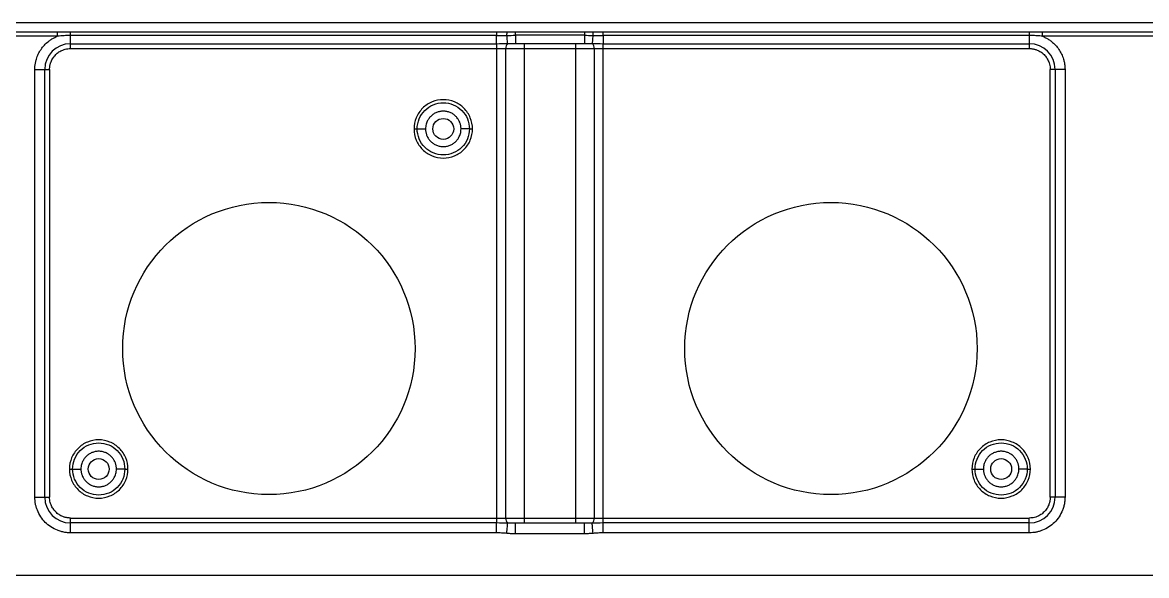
# Model space of a CAD drawing. Header units: millimetres. Extents: x -1 to 1576, y 30 to 633.
# Drawn here: x 1038 to 1145.7, y 30.4 to 83.4 of the extents above; entities that cross this region are included whole.
import ezdxf

# ---------------------------------------------------------------- set-up
doc = ezdxf.new("R2010")
doc.units = ezdxf.units.MM

msp = doc.modelspace()

# ---------------------------------------------------------------- linework, layer by layer
at = {"color": 7, "linetype": 'Continuous', "lineweight": 25}
for p, q in [((859.35, 83.41), (1157.37, 83.41)), ((1028.07, 82.53), (1041.37, 82.53)), ((1041.37, 82.09), (1028.07, 82.09)), ((1042.63, 82.52), (1083.44, 82.52)), ((1083.44, 82.16), (1042.63, 82.16)), ((1042.63, 80.91), (1042.63, 82.16)), ((1085.23, 82.51), (1091.85, 82.51)), ((1091.85, 82.18), (1085.23, 82.18)), ((1093.64, 82.52), (1134.45, 82.52)), ((1134.45, 82.16), (1093.64, 82.16)), ((1134.45, 82.16), (1134.45, 80.91)), ((1135.71, 82.53), (1149.01, 82.53)), ((1149.01, 82.09), (1135.71, 82.09)), ((1042.63, 81.38), (1083.44, 81.38)), ((1042.63, 80.91), (1134.45, 80.91)), ((1083.44, 81.38), (1083.44, 35.44)), ((1084.32, 35.91), (1084.32, 80.91)), ((1085.18, 81.41), (1085.23, 81.42)), ((1085.23, 81.41), (1091.85, 81.41)), ((1086.06, 81.41), (1086.06, 35.41)), ((1091.02, 35.41), (1091.02, 81.41)), ((1091.85, 81.42), (1091.9, 81.41)), ((1092.77, 80.91), (1092.77, 35.91)), ((1093.64, 81.38), (1134.45, 81.38)), ((1093.64, 35.44), (1093.64, 81.38)), ((1039.22, 37.91), (1039.22, 78.91)), ((1039.22, 78.91), (1040.63, 78.91)), ((1040.16, 37.91), (1040.16, 78.91)), ((1040.63, 78.91), (1040.63, 37.91)), ((1137.87, 78.91), (1136.45, 78.91)), ((1136.45, 37.91), (1136.45, 78.91)), ((1136.92, 78.91), (1136.92, 37.91)), ((1137.87, 78.91), (1137.87, 37.91)), ((1039.22, 37.91), (1040.63, 37.91)), ((1137.87, 37.91), (1136.45, 37.91)), ((1042.63, 34.5), (1042.63, 35.91)), ((1042.63, 35.91), (1134.45, 35.91)), ((1134.45, 34.5), (1134.45, 35.91)), ((1083.44, 35.44), (1042.63, 35.44)), ((1083.44, 34.5), (1042.63, 34.5)), ((1091.85, 35.41), (1085.23, 35.41)), ((1091.9, 35.41), (1091.85, 35.41)), ((1134.45, 35.44), (1093.64, 35.44)), ((1134.45, 34.5), (1093.64, 34.5)), ((1091.85, 34.41), (1085.23, 34.41)), ((1518.3, 30.4), (36.91, 30.4))]:
    msp.add_line(p, q, dxfattribs=at)
at = {"color": 141}
for centre in [(1078.33, 73.21), (1045.33, 40.61), (1131.75, 40.61)]:
    msp.add_circle(centre, 1, dxfattribs=at)
at = {"color": 7, "linetype": 'Continuous', "lineweight": 25}
for centre in [(1061.63, 52.16), (1115.45, 52.16)]:
    msp.add_circle(centre, 14, dxfattribs=at)
for centre, radius, start, end in [((1042.63, 78.91), 2.47, 90, 180), ((1084.87, 80.99), 0.562, 132.435, 187.8232), ((1092.21, 80.99), 0.562, 352.1767, 47.5651), ((1134.45, 78.91), 2.47, 360, 90), ((1042.63, 37.91), 2.47, 180, 270), ((1134.45, 37.91), 2.47, 270, 360), ((1084.87, 35.84), 0.562, 172.1767, 227.5651), ((1092.21, 35.84), 0.562, 312.435, 7.8232)]:
    msp.add_arc(centre, radius, start, end, dxfattribs=at)
for points, knots in [([(1039.22, 78.91), (1039.22, 78.97), (1039.22, 79.08), (1039.23, 79.24), (1039.25, 79.41), (1039.28, 79.57), (1039.32, 79.73), (1039.39, 80.01), (1039.54, 80.39), (1039.8, 80.84), (1040.12, 81.25), (1040.46, 81.56), (1040.78, 81.79), (1041.07, 81.96), (1041.27, 82.04), (1041.37, 82.09)], [0, 0, 0, 0, 0.040883, 0.08158, 0.122187, 0.162802, 0.203521, 0.244441, 0.372171, 0.500035, 0.627766, 0.75563, 0.837187, 0.918385, 1, 1, 1, 1]), ([(1041.37, 82.53), (1041.46, 82.53), (1041.67, 82.53), (1042, 82.52), (1042.33, 82.52), (1042.54, 82.52), (1042.63, 82.52)], [0, 0, 0, 0, 0.200515, 0.50786, 0.778848, 1, 1, 1, 1]), ([(1041.37, 82.53), (1041.37, 82.49), (1041.37, 82.42), (1041.37, 82.27), (1041.37, 82.18), (1041.37, 82.09)], [0, 0, 0, 0, 0.5, 0.5, 1, 1, 1, 1]), ([(1042.63, 82.16), (1042.53, 82.16), (1042.32, 82.16), (1042.01, 82.14), (1041.69, 82.12), (1041.48, 82.1), (1041.37, 82.09)], [0, 0, 0, 0, 0.245457, 0.492199, 0.742868, 1, 1, 1, 1]), ([(1083.44, 82.52), (1083.58, 82.52), (1083.91, 82.52), (1084.25, 82.52), (1084.44, 82.52)], [0, 0, 0, 0, 0.420029, 1, 1, 1, 1]), ([(1083.44, 81.38), (1083.44, 81.44), (1083.44, 81.55), (1083.44, 81.82), (1083.44, 81.98), (1083.44, 82.16)], [0, 0, 0, 0, 0.5, 0.5, 1, 1, 1, 1]), ([(1084.49, 81.4), (1084.49, 81.44), (1084.48, 81.53), (1084.46, 81.8), (1084.45, 81.98), (1084.43, 82.17)], [0, 0, 0, 0, 0.5, 0.5, 1, 1, 1, 1]), ([(1084.44, 82.52), (1084.56, 82.52), (1084.82, 82.51), (1085.08, 82.51), (1085.23, 82.51)], [0, 0, 0, 0, 0.451518, 1, 1, 1, 1]), ([(1085.23, 82.18), (1085.23, 81.96), (1085.23, 81.77), (1085.23, 81.49), (1085.23, 81.41), (1085.23, 81.41)], [0, 0, 0, 0, 0.5, 0.5, 1, 1, 1, 1]), ([(1091.85, 82.51), (1092, 82.51), (1092.26, 82.51), (1092.52, 82.52), (1092.64, 82.52)], [0, 0, 0, 0, 0.548204, 1, 1, 1, 1]), ([(1091.85, 82.18), (1091.85, 81.96), (1091.85, 81.77), (1091.85, 81.49), (1091.85, 81.41), (1091.85, 81.41)], [0, 0, 0, 0, 0.5, 0.5, 1, 1, 1, 1]), ([(1092.65, 82.17), (1092.64, 81.98), (1092.62, 81.8), (1092.6, 81.53), (1092.59, 81.44), (1092.59, 81.4)], [0, 0, 0, 0, 0.5, 0.5, 1, 1, 1, 1]), ([(1092.64, 82.52), (1092.84, 82.52), (1093.17, 82.52), (1093.5, 82.52), (1093.64, 82.52)], [0, 0, 0, 0, 0.581022, 1, 1, 1, 1]), ([(1093.64, 82.16), (1093.64, 81.98), (1093.64, 81.82), (1093.64, 81.55), (1093.64, 81.44), (1093.64, 81.38)], [0, 0, 0, 0, 0.5, 0.5, 1, 1, 1, 1]), ([(1134.45, 82.52), (1134.54, 82.52), (1134.75, 82.52), (1135.09, 82.52), (1135.41, 82.53), (1135.63, 82.53), (1135.71, 82.53)], [0, 0, 0, 0, 0.221414, 0.492164, 0.7995, 1, 1, 1, 1]), ([(1135.71, 82.09), (1135.62, 82.1), (1135.45, 82.12), (1135.2, 82.13), (1134.95, 82.15), (1134.7, 82.16), (1134.53, 82.16), (1134.45, 82.16)], [0, 0, 0, 0, 0.206312, 0.408164, 0.606837, 0.80366, 1, 1, 1, 1]), ([(1135.71, 82.09), (1135.71, 82.18), (1135.71, 82.27), (1135.71, 82.42), (1135.71, 82.49), (1135.71, 82.53)], [0, 0, 0, 0, 0.5, 0.5, 1, 1, 1, 1]), ([(1135.71, 82.09), (1135.76, 82.07), (1135.86, 82.02), (1136.01, 81.95), (1136.16, 81.87), (1136.3, 81.79), (1136.44, 81.69), (1136.66, 81.52), (1136.96, 81.25), (1137.29, 80.84), (1137.55, 80.39), (1137.71, 79.96), (1137.81, 79.57), (1137.86, 79.24), (1137.86, 79.02), (1137.87, 78.91)], [0, 0, 0, 0, 0.040883, 0.08158, 0.122187, 0.162802, 0.203521, 0.244441, 0.372171, 0.500035, 0.627766, 0.75563, 0.837187, 0.918385, 1, 1, 1, 1]), ([(1040.63, 78.91), (1040.63, 78.96), (1040.63, 79.04), (1040.65, 79.16), (1040.66, 79.29), (1040.69, 79.41), (1040.73, 79.53), (1040.8, 79.74), (1040.95, 80.02), (1041.21, 80.34), (1041.52, 80.6), (1041.84, 80.76), (1042.13, 80.86), (1042.38, 80.9), (1042.55, 80.91), (1042.63, 80.91)], [0, 0, 0, 0, 0.040276, 0.080243, 0.120058, 0.159883, 0.199877, 0.240199, 0.370043, 0.500057, 0.629901, 0.759916, 0.840121, 0.919721, 1, 1, 1, 1]), ([(1134.45, 80.91), (1134.49, 80.91), (1134.58, 80.91), (1134.7, 80.9), (1134.83, 80.88), (1134.95, 80.85), (1135.07, 80.82), (1135.28, 80.74), (1135.56, 80.6), (1135.87, 80.34), (1136.13, 80.02), (1136.3, 79.7), (1136.39, 79.41), (1136.44, 79.16), (1136.45, 79), (1136.45, 78.91)], [0, 0, 0, 0, 0.0402761, 0.0802426, 0.1200582, 0.159883, 0.1998773, 0.2401994, 0.3700431, 0.5000574, 0.6299012, 0.7599156, 0.8401208, 0.919721, 1, 1, 1, 1]), ([(1081.13, 73.21), (1081.13, 73.58), (1081.06, 73.95), (1080.78, 74.62), (1080.57, 74.93), (1080.05, 75.45), (1079.74, 75.66), (1079.06, 75.94), (1078.7, 76.01), (1077.96, 76.01), (1077.6, 75.94), (1076.92, 75.66), (1076.61, 75.45), (1076.09, 74.93), (1075.88, 74.62), (1075.6, 73.95), (1075.53, 73.58), (1075.53, 73.21)], [0, 0, 0, 0, 0.125, 0.125, 0.25, 0.25, 0.375, 0.375, 0.5, 0.5, 0.625, 0.625, 0.75, 0.75, 0.875, 0.875, 1, 1, 1, 1]), ([(1075.83, 73.21), (1075.83, 73.54), (1075.9, 73.87), (1076.15, 74.47), (1076.33, 74.75), (1076.79, 75.21), (1077.07, 75.4), (1077.68, 75.65), (1078, 75.71), (1078.66, 75.71), (1078.99, 75.65), (1079.59, 75.4), (1079.87, 75.21), (1080.33, 74.75), (1080.52, 74.47), (1080.77, 73.87), (1080.83, 73.54), (1080.83, 73.21)], [0, 0, 0, 0, 0.125, 0.125, 0.25, 0.25, 0.375, 0.375, 0.5, 0.5, 0.625, 0.625, 0.75, 0.75, 0.875, 0.875, 1, 1, 1, 1]), ([(1080.03, 73.21), (1080.03, 73.26), (1080.03, 73.35), (1080.01, 73.48), (1079.99, 73.61), (1079.95, 73.74), (1079.88, 73.93), (1079.75, 74.16), (1079.54, 74.42), (1079.28, 74.64), (1078.99, 74.79), (1078.67, 74.89), (1078.33, 74.92), (1078, 74.89), (1077.68, 74.79), (1077.38, 74.64), (1077.12, 74.42), (1076.91, 74.16), (1076.77, 73.9), (1076.68, 73.65), (1076.64, 73.44), (1076.63, 73.29), (1076.63, 73.21)], [0, 0, 0, 0, 0.0251787, 0.0501305, 0.075011, 0.0999776, 0.1251858, 0.1875872, 0.2500924, 0.3125006, 0.3750104, 0.4374744, 0.5000395, 0.5625051, 0.6250656, 0.6874643, 0.7499708, 0.8123744, 0.8748727, 0.9166785, 0.958145, 1, 1, 1, 1]), ([(1075.53, 73.21), (1075.53, 72.85), (1075.6, 72.48), (1075.88, 71.8), (1076.09, 71.49), (1076.61, 70.97), (1076.92, 70.77), (1077.6, 70.49), (1077.96, 70.41), (1078.7, 70.41), (1079.06, 70.49), (1079.74, 70.77), (1080.05, 70.97), (1080.57, 71.49), (1080.78, 71.8), (1081.06, 72.48), (1081.13, 72.85), (1081.13, 73.21)], [0, 0, 0, 0, 0.125, 0.125, 0.25, 0.25, 0.375, 0.375, 0.5, 0.5, 0.625, 0.625, 0.75, 0.75, 0.875, 0.875, 1, 1, 1, 1]), ([(1075.53, 73.21), (1075.61, 73.21), (1075.69, 73.21), (1075.8, 73.21), (1075.83, 73.21), (1075.83, 73.21)], [0, 0, 0, 0, 0.5, 0.5, 1, 1, 1, 1]), ([(1080.83, 73.21), (1080.83, 72.89), (1080.77, 72.56), (1080.52, 71.95), (1080.33, 71.68), (1079.87, 71.21), (1079.59, 71.03), (1078.99, 70.78), (1078.66, 70.71), (1078, 70.71), (1077.68, 70.78), (1077.07, 71.03), (1076.79, 71.21), (1076.33, 71.68), (1076.15, 71.95), (1075.9, 72.56), (1075.83, 72.89), (1075.83, 73.21)], [0, 0, 0, 0, 0.125, 0.125, 0.25, 0.25, 0.375, 0.375, 0.5, 0.5, 0.625, 0.625, 0.75, 0.75, 0.875, 0.875, 1, 1, 1, 1]), ([(1075.83, 73.21), (1075.83, 73.21), (1075.92, 73.21), (1076.21, 73.21), (1076.42, 73.21), (1076.63, 73.21)], [0, 0, 0, 0, 0.5, 0.5, 1, 1, 1, 1]), ([(1076.63, 73.21), (1076.63, 73.17), (1076.63, 73.08), (1076.65, 72.95), (1076.68, 72.82), (1076.71, 72.69), (1076.78, 72.5), (1076.91, 72.26), (1077.12, 72), (1077.38, 71.79), (1077.68, 71.63), (1078, 71.53), (1078.33, 71.5), (1078.66, 71.53), (1078.99, 71.63), (1079.28, 71.79), (1079.54, 72), (1079.75, 72.26), (1079.89, 72.53), (1079.98, 72.77), (1080.02, 72.99), (1080.03, 73.14), (1080.03, 73.21)], [0, 0, 0, 0, 0.0251076, 0.050018, 0.0748867, 0.0998699, 0.1251219, 0.1875141, 0.2500786, 0.3124839, 0.374988, 0.437452, 0.5000172, 0.5624817, 0.6250467, 0.6874531, 0.7499618, 0.8123666, 0.874868, 0.9166765, 0.9581445, 1, 1, 1, 1]), ([(1080.83, 73.21), (1080.83, 73.21), (1080.74, 73.21), (1080.45, 73.21), (1080.24, 73.21), (1080.03, 73.21)], [0, 0, 0, 0, 0.5, 0.5, 1, 1, 1, 1]), ([(1080.83, 73.21), (1080.83, 73.21), (1080.86, 73.21), (1080.97, 73.21), (1081.05, 73.21), (1081.13, 73.21)], [0, 0, 0, 0, 0.5, 0.5, 1, 1, 1, 1]), ([(1048.13, 40.61), (1048.13, 40.98), (1048.06, 41.35), (1047.78, 42.02), (1047.57, 42.33), (1047.05, 42.85), (1046.74, 43.06), (1046.06, 43.34), (1045.7, 43.41), (1044.96, 43.41), (1044.6, 43.34), (1043.92, 43.06), (1043.61, 42.85), (1043.09, 42.33), (1042.88, 42.02), (1042.6, 41.35), (1042.53, 40.98), (1042.53, 40.61)], [0, 0, 0, 0, 0.125, 0.125, 0.25, 0.25, 0.375, 0.375, 0.5, 0.5, 0.625, 0.625, 0.75, 0.75, 0.875, 0.875, 1, 1, 1, 1]), ([(1042.83, 40.61), (1042.83, 40.94), (1042.9, 41.27), (1043.15, 41.87), (1043.33, 42.15), (1043.79, 42.61), (1044.07, 42.8), (1044.68, 43.05), (1045, 43.11), (1045.66, 43.11), (1045.99, 43.05), (1046.59, 42.8), (1046.87, 42.61), (1047.33, 42.15), (1047.52, 41.87), (1047.77, 41.27), (1047.83, 40.94), (1047.83, 40.61)], [0, 0, 0, 0, 0.125, 0.125, 0.25, 0.25, 0.375, 0.375, 0.5, 0.5, 0.625, 0.625, 0.75, 0.75, 0.875, 0.875, 1, 1, 1, 1]), ([(1134.55, 40.61), (1134.55, 40.98), (1134.48, 41.35), (1134.2, 42.02), (1133.99, 42.33), (1133.47, 42.85), (1133.16, 43.06), (1132.48, 43.34), (1132.12, 43.41), (1131.38, 43.41), (1131.02, 43.34), (1130.34, 43.06), (1130.03, 42.85), (1129.51, 42.33), (1129.3, 42.02), (1129.02, 41.35), (1128.95, 40.98), (1128.95, 40.61)], [0, 0, 0, 0, 0.125, 0.125, 0.25, 0.25, 0.375, 0.375, 0.5, 0.5, 0.625, 0.625, 0.75, 0.75, 0.875, 0.875, 1, 1, 1, 1]), ([(1129.25, 40.61), (1129.25, 40.94), (1129.32, 41.27), (1129.57, 41.87), (1129.75, 42.15), (1130.21, 42.61), (1130.49, 42.8), (1131.1, 43.05), (1131.42, 43.11), (1132.08, 43.11), (1132.41, 43.05), (1133.01, 42.8), (1133.29, 42.61), (1133.75, 42.15), (1133.94, 41.87), (1134.19, 41.27), (1134.25, 40.94), (1134.25, 40.61)], [0, 0, 0, 0, 0.125, 0.125, 0.25, 0.25, 0.375, 0.375, 0.5, 0.5, 0.625, 0.625, 0.75, 0.75, 0.875, 0.875, 1, 1, 1, 1]), ([(1047.03, 40.61), (1047.03, 40.66), (1047.03, 40.75), (1047.01, 40.88), (1046.99, 41.01), (1046.95, 41.14), (1046.88, 41.33), (1046.75, 41.56), (1046.54, 41.82), (1046.28, 42.04), (1045.99, 42.19), (1045.67, 42.29), (1045.33, 42.32), (1045, 42.29), (1044.68, 42.19), (1044.38, 42.04), (1044.12, 41.82), (1043.91, 41.56), (1043.77, 41.3), (1043.68, 41.05), (1043.64, 40.84), (1043.63, 40.69), (1043.63, 40.61)], [0, 0, 0, 0, 0.025179, 0.05013, 0.075011, 0.099978, 0.125186, 0.187587, 0.250092, 0.312501, 0.37501, 0.437474, 0.50004, 0.562505, 0.625066, 0.687464, 0.749971, 0.812374, 0.874873, 0.916678, 0.958145, 1, 1, 1, 1]), ([(1133.45, 40.61), (1133.45, 40.66), (1133.45, 40.75), (1133.43, 40.88), (1133.41, 41.01), (1133.37, 41.14), (1133.3, 41.33), (1133.17, 41.56), (1132.96, 41.82), (1132.7, 42.04), (1132.41, 42.19), (1132.09, 42.29), (1131.75, 42.32), (1131.42, 42.29), (1131.1, 42.19), (1130.8, 42.04), (1130.54, 41.82), (1130.33, 41.56), (1130.19, 41.3), (1130.1, 41.05), (1130.06, 40.84), (1130.05, 40.69), (1130.05, 40.61)], [0, 0, 0, 0, 0.025179, 0.05013, 0.075011, 0.099978, 0.125186, 0.187587, 0.250092, 0.312501, 0.375011, 0.437474, 0.50004, 0.562505, 0.625066, 0.687464, 0.749971, 0.812374, 0.874873, 0.916678, 0.958145, 1, 1, 1, 1]), ([(1042.53, 40.61), (1042.61, 40.61), (1042.69, 40.61), (1042.8, 40.61), (1042.83, 40.61), (1042.83, 40.61)], [0, 0, 0, 0, 0.5, 0.5, 1, 1, 1, 1]), ([(1042.53, 40.61), (1042.53, 40.25), (1042.6, 39.88), (1042.88, 39.2), (1043.09, 38.89), (1043.61, 38.37), (1043.92, 38.17), (1044.6, 37.89), (1044.96, 37.81), (1045.7, 37.81), (1046.06, 37.89), (1046.74, 38.17), (1047.05, 38.37), (1047.57, 38.89), (1047.78, 39.2), (1048.06, 39.88), (1048.13, 40.25), (1048.13, 40.61)], [0, 0, 0, 0, 0.125, 0.125, 0.25, 0.25, 0.375, 0.375, 0.5, 0.5, 0.625, 0.625, 0.75, 0.75, 0.875, 0.875, 1, 1, 1, 1]), ([(1047.83, 40.61), (1047.83, 40.29), (1047.77, 39.96), (1047.52, 39.35), (1047.33, 39.08), (1046.87, 38.61), (1046.59, 38.43), (1045.99, 38.18), (1045.66, 38.11), (1045, 38.11), (1044.68, 38.18), (1044.07, 38.43), (1043.79, 38.61), (1043.33, 39.08), (1043.15, 39.35), (1042.9, 39.96), (1042.83, 40.29), (1042.83, 40.61)], [0, 0, 0, 0, 0.125, 0.125, 0.25, 0.25, 0.375, 0.375, 0.5, 0.5, 0.625, 0.625, 0.75, 0.75, 0.875, 0.875, 1, 1, 1, 1]), ([(1042.83, 40.61), (1042.83, 40.61), (1042.92, 40.61), (1043.21, 40.61), (1043.42, 40.61), (1043.63, 40.61)], [0, 0, 0, 0, 0.5, 0.5, 1, 1, 1, 1]), ([(1043.63, 40.61), (1043.63, 40.57), (1043.63, 40.48), (1043.65, 40.35), (1043.68, 40.22), (1043.71, 40.09), (1043.78, 39.9), (1043.91, 39.66), (1044.12, 39.4), (1044.38, 39.19), (1044.68, 39.03), (1045, 38.93), (1045.33, 38.9), (1045.66, 38.93), (1045.99, 39.03), (1046.28, 39.19), (1046.54, 39.4), (1046.75, 39.66), (1046.89, 39.93), (1046.98, 40.17), (1047.02, 40.39), (1047.03, 40.54), (1047.03, 40.61)], [0, 0, 0, 0, 0.025108, 0.050018, 0.074887, 0.09987, 0.125122, 0.187514, 0.250079, 0.312484, 0.374988, 0.437452, 0.500017, 0.562482, 0.625047, 0.687453, 0.749962, 0.812367, 0.874868, 0.916676, 0.958145, 1, 1, 1, 1]), ([(1047.83, 40.61), (1047.83, 40.61), (1047.74, 40.61), (1047.45, 40.61), (1047.24, 40.61), (1047.03, 40.61)], [0, 0, 0, 0, 0.5, 0.5, 1, 1, 1, 1]), ([(1047.83, 40.61), (1047.83, 40.61), (1047.86, 40.61), (1047.97, 40.61), (1048.05, 40.61), (1048.13, 40.61)], [0, 0, 0, 0, 0.5, 0.5, 1, 1, 1, 1]), ([(1128.95, 40.61), (1128.95, 40.25), (1129.02, 39.88), (1129.3, 39.2), (1129.51, 38.89), (1130.03, 38.37), (1130.34, 38.17), (1131.02, 37.89), (1131.38, 37.81), (1132.12, 37.81), (1132.48, 37.89), (1133.16, 38.17), (1133.47, 38.37), (1133.99, 38.89), (1134.2, 39.2), (1134.48, 39.88), (1134.55, 40.25), (1134.55, 40.61)], [0, 0, 0, 0, 0.125, 0.125, 0.25, 0.25, 0.375, 0.375, 0.5, 0.5, 0.625, 0.625, 0.75, 0.75, 0.875, 0.875, 1, 1, 1, 1]), ([(1128.95, 40.61), (1129.03, 40.61), (1129.11, 40.61), (1129.22, 40.61), (1129.25, 40.61), (1129.25, 40.61)], [0, 0, 0, 0, 0.5, 0.5, 1, 1, 1, 1]), ([(1134.25, 40.61), (1134.25, 40.29), (1134.19, 39.96), (1133.94, 39.35), (1133.75, 39.08), (1133.29, 38.61), (1133.01, 38.43), (1132.41, 38.18), (1132.08, 38.11), (1131.42, 38.11), (1131.1, 38.18), (1130.49, 38.43), (1130.21, 38.61), (1129.75, 39.08), (1129.57, 39.35), (1129.32, 39.96), (1129.25, 40.29), (1129.25, 40.61)], [0, 0, 0, 0, 0.125, 0.125, 0.25, 0.25, 0.375, 0.375, 0.5, 0.5, 0.625, 0.625, 0.75, 0.75, 0.875, 0.875, 1, 1, 1, 1]), ([(1129.25, 40.61), (1129.25, 40.61), (1129.34, 40.61), (1129.63, 40.61), (1129.84, 40.61), (1130.05, 40.61)], [0, 0, 0, 0, 0.5, 0.5, 1, 1, 1, 1]), ([(1129.25, 40.61), (1129.25, 40.61), (1129.34, 40.61), (1129.63, 40.61), (1129.84, 40.61), (1130.05, 40.61)], [0, 0, 0, 0, 0.5, 0.5, 1, 1, 1, 1]), ([(1130.05, 40.61), (1130.05, 40.57), (1130.05, 40.48), (1130.07, 40.35), (1130.1, 40.22), (1130.13, 40.09), (1130.2, 39.9), (1130.33, 39.66), (1130.54, 39.4), (1130.8, 39.19), (1131.1, 39.03), (1131.42, 38.93), (1131.75, 38.9), (1132.08, 38.93), (1132.41, 39.03), (1132.7, 39.19), (1132.96, 39.4), (1133.17, 39.66), (1133.31, 39.93), (1133.4, 40.17), (1133.44, 40.39), (1133.45, 40.54), (1133.45, 40.61)], [0, 0, 0, 0, 0.025108, 0.050018, 0.074887, 0.09987, 0.125122, 0.187514, 0.250079, 0.312484, 0.374988, 0.437452, 0.500017, 0.562482, 0.625047, 0.687453, 0.749962, 0.812367, 0.874868, 0.916676, 0.958145, 1, 1, 1, 1]), ([(1134.25, 40.61), (1134.25, 40.61), (1134.16, 40.61), (1133.87, 40.61), (1133.66, 40.61), (1133.45, 40.61)], [0, 0, 0, 0, 0.5, 0.5, 1, 1, 1, 1]), ([(1134.25, 40.61), (1134.25, 40.61), (1134.28, 40.61), (1134.39, 40.61), (1134.47, 40.61), (1134.55, 40.61)], [0, 0, 0, 0, 0.5, 0.5, 1, 1, 1, 1]), ([(1042.63, 34.5), (1042.57, 34.5), (1042.45, 34.5), (1042.26, 34.52), (1042.08, 34.54), (1041.9, 34.58), (1041.72, 34.62), (1041.55, 34.67), (1041.21, 34.8), (1040.74, 35.04), (1040.2, 35.48), (1039.76, 36.02), (1039.49, 36.54), (1039.35, 36.96), (1039.27, 37.27), (1039.23, 37.59), (1039.22, 37.81), (1039.22, 37.91)], [0, 0, 0, 0, 0.034552, 0.068858, 0.103016, 0.137128, 0.171294, 0.205615, 0.240191, 0.37006, 0.500029, 0.629897, 0.759866, 0.820152, 0.879909, 0.939678, 1, 1, 1, 1]), ([(1042.63, 35.91), (1042.59, 35.91), (1042.5, 35.92), (1042.38, 35.93), (1042.26, 35.95), (1042.13, 35.97), (1042.01, 36.01), (1041.81, 36.08), (1041.52, 36.23), (1041.21, 36.49), (1040.95, 36.81), (1040.78, 37.13), (1040.69, 37.41), (1040.64, 37.66), (1040.63, 37.83), (1040.63, 37.91)], [0, 0, 0, 0, 0.040276, 0.080243, 0.120058, 0.159883, 0.199877, 0.240199, 0.370043, 0.500057, 0.629901, 0.759916, 0.840121, 0.919721, 1, 1, 1, 1]), ([(1137.87, 37.91), (1137.86, 37.85), (1137.86, 37.73), (1137.85, 37.54), (1137.82, 37.36), (1137.79, 37.18), (1137.74, 37.01), (1137.69, 36.83), (1137.57, 36.5), (1137.33, 36.02), (1136.88, 35.48), (1136.34, 35.04), (1135.83, 34.77), (1135.4, 34.63), (1135.09, 34.55), (1134.77, 34.51), (1134.56, 34.5), (1134.45, 34.5)], [0, 0, 0, 0, 0.034552, 0.068858, 0.103016, 0.137128, 0.171294, 0.205615, 0.240191, 0.37006, 0.500029, 0.629897, 0.759866, 0.820152, 0.879909, 0.939678, 1, 1, 1, 1]), ([(1136.45, 37.91), (1136.45, 37.87), (1136.45, 37.79), (1136.44, 37.66), (1136.42, 37.54), (1136.39, 37.42), (1136.35, 37.3), (1136.28, 37.09), (1136.14, 36.81), (1135.87, 36.49), (1135.56, 36.23), (1135.24, 36.06), (1134.95, 35.97), (1134.7, 35.92), (1134.54, 35.92), (1134.45, 35.91)], [0, 0, 0, 0, 0.040276, 0.080243, 0.120058, 0.159883, 0.199877, 0.240199, 0.370043, 0.500057, 0.629901, 0.759916, 0.840121, 0.919721, 1, 1, 1, 1]), ([(1083.44, 34.5), (1083.44, 34.7), (1083.44, 34.91), (1083.44, 35.24), (1083.44, 35.37), (1083.44, 35.44)], [0, 0, 0, 0, 0.5, 0.5, 1, 1, 1, 1]), ([(1084.41, 34.44), (1084.33, 34.45), (1084.16, 34.46), (1083.91, 34.48), (1083.68, 34.5), (1083.52, 34.5), (1083.44, 34.5)], [0, 0, 0, 0, 0.2627497, 0.5148513, 0.7674746, 1, 1, 1, 1]), ([(1084.41, 34.44), (1084.43, 34.67), (1084.45, 34.9), (1084.48, 35.26), (1084.49, 35.38), (1084.49, 35.42)], [0, 0, 0, 0, 0.5, 0.5, 1, 1, 1, 1]), ([(1085.23, 34.41), (1085.23, 34.54), (1085.23, 34.67), (1085.23, 34.92), (1085.23, 35.03), (1085.23, 35.21), (1085.23, 35.29), (1085.23, 35.39), (1085.23, 35.41), (1085.23, 35.41)], [0, 0, 0, 0, 0.25, 0.25, 0.5, 0.5, 0.75, 0.75, 1, 1, 1, 1]), ([(1091.85, 34.41), (1091.85, 34.67), (1091.85, 34.94), (1091.85, 35.31), (1091.85, 35.41), (1091.85, 35.41)], [0, 0, 0, 0, 0.5, 0.5, 1, 1, 1, 1]), ([(1092.67, 34.44), (1092.65, 34.67), (1092.63, 34.9), (1092.6, 35.26), (1092.59, 35.38), (1092.59, 35.42)], [0, 0, 0, 0, 0.5, 0.5, 1, 1, 1, 1]), ([(1093.64, 34.5), (1093.56, 34.5), (1093.41, 34.5), (1093.17, 34.48), (1092.92, 34.46), (1092.75, 34.45), (1092.67, 34.44)], [0, 0, 0, 0, 0.232371, 0.485289, 0.737412, 1, 1, 1, 1]), ([(1093.64, 34.5), (1093.64, 34.7), (1093.64, 34.91), (1093.64, 35.24), (1093.64, 35.37), (1093.64, 35.44)], [0, 0, 0, 0, 0.5, 0.5, 1, 1, 1, 1]), ([(1085.23, 34.41), (1085.08, 34.41), (1084.81, 34.41), (1084.53, 34.43), (1084.41, 34.44)], [0, 0, 0, 0, 0.556213, 1, 1, 1, 1]), ([(1092.67, 34.44), (1092.61, 34.43), (1092.49, 34.43), (1092.3, 34.42), (1092.08, 34.41), (1091.93, 34.41), (1091.85, 34.41)], [0, 0, 0, 0, 0.207871, 0.443757, 0.707773, 1, 1, 1, 1])]:
    msp.add_open_spline(points, degree=3, knots=knots, dxfattribs=at)
for points in [[(1042.63, 82.16), (1042.63, 82.31), (1042.63, 82.45), (1042.63, 82.52)], [(1083.44, 82.52), (1083.44, 82.45), (1083.44, 82.31), (1083.44, 82.16)], [(1083.44, 82.16), (1083.77, 82.16), (1084.09, 82.17), (1084.43, 82.17)], [(1084.43, 82.17), (1084.43, 82.32), (1084.44, 82.45), (1084.44, 82.52)], [(1084.43, 82.17), (1084.7, 82.18), (1084.97, 82.18), (1085.23, 82.18)], [(1085.23, 82.18), (1085.23, 82.32), (1085.23, 82.45), (1085.23, 82.51)], [(1091.85, 82.51), (1091.85, 82.45), (1091.85, 82.32), (1091.85, 82.18)], [(1091.85, 82.18), (1092.12, 82.18), (1092.38, 82.18), (1092.65, 82.17)], [(1092.64, 82.52), (1092.65, 82.45), (1092.65, 82.32), (1092.65, 82.17)], [(1092.65, 82.17), (1092.99, 82.17), (1093.32, 82.16), (1093.64, 82.16)], [(1093.64, 82.16), (1093.64, 82.31), (1093.64, 82.45), (1093.64, 82.52)], [(1134.45, 82.52), (1134.45, 82.45), (1134.45, 82.31), (1134.45, 82.16)], [(1083.44, 81.38), (1083.81, 81.38), (1084.17, 81.39), (1084.49, 81.4)], [(1084.49, 81.4), (1084.73, 81.41), (1084.97, 81.41), (1085.23, 81.41)], [(1091.85, 81.41), (1092.11, 81.41), (1092.35, 81.41), (1092.59, 81.4)], [(1092.59, 81.4), (1092.91, 81.39), (1093.28, 81.38), (1093.64, 81.38)], [(1084.49, 35.42), (1084.17, 35.43), (1083.81, 35.44), (1083.44, 35.44)], [(1085.23, 35.41), (1084.97, 35.41), (1084.73, 35.41), (1084.49, 35.42)], [(1092.59, 35.42), (1092.35, 35.41), (1092.11, 35.41), (1091.85, 35.41)], [(1093.64, 35.44), (1093.28, 35.44), (1092.91, 35.43), (1092.59, 35.42)]]:
    msp.add_open_spline(points, degree=3, dxfattribs=at)

doc.saveas('drawing.dxf')
